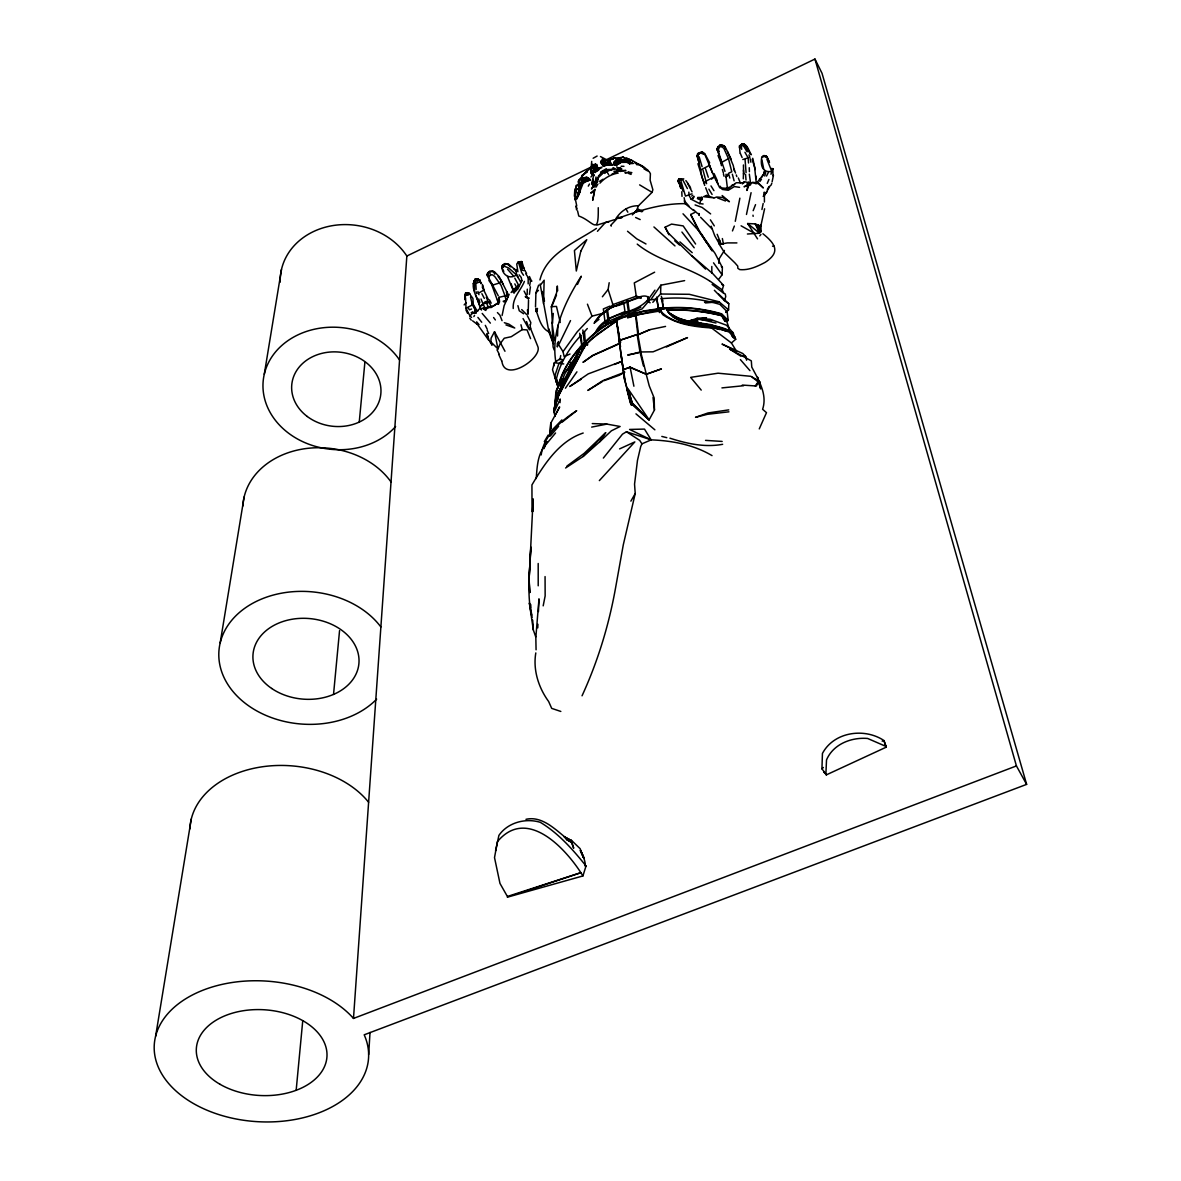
<?xml version="1.0" encoding="UTF-8"?>
<svg xmlns="http://www.w3.org/2000/svg" width="1181" height="1181" viewBox="0 0 1181 1181"><rect width="100%" height="100%" fill="white"/><g stroke="black" fill="none" stroke-linecap="round" stroke-linejoin="round"><path stroke-width="1.5" d="M528.173 283.883L528.187 277.505L525.796 273.785M745.551 174.389L746.008 179.999M602.221 164.543L601.011 162.86C602.207 159.538 606.34 165.591 608.407 164.395L602.295 160.232L600.804 161.546L602.251 159.834M724.972 171.407L718.063 150.888L719.923 145.263L722.447 145.514M533.044 511.373L533.133 498.884L529.265 575.885L530.845 546.98C529.974 570.187 526.431 594.53 532.04 617.294M507.313 292.681L499.238 276.708L494.44 271.763L489.214 271.541L487.591 273.18L489.067 278.48L498.249 295.781M545.061 576.579L545.15 595.918L543.186 605.853M466.613 292.726C469.935 295.353 466.953 291.648 465.314 293.301L464.901 299.694L465.89 293.257L468.724 292.77L472.917 298.439L473.315 304.358L477.154 311.061M489.303 271.468L487.236 275.07L487.723 273.136C489.096 270.449 494.736 269.962 494.809 273.815L493.85 271.512M582.779 184.103L576.904 198.954M700.643 169.916L701.883 177.076L704.526 183.439L706.164 181.018L714.239 176.87L704.777 154.268L702.031 152.556L699.683 152.821L698.178 154.239L697.676 157.058L700.643 169.916L709.678 165.31M543.481 303.65L544.161 280.207L540.337 285.241L548.958 332.127L553.077 343.14M595.401 172.485L593.305 171.924L593.94 164.882L595.431 163.997L598.088 169.533L596.42 171.038M557.225 346.756L557.329 343.169M557.55 335.995L557.875 325.218M652.813 302.336L660.578 294.01L660.858 285.182L684.626 280.62M764.417 202.04L764.387 194.968M821.946 768.846L822.434 753.448C833.889 731.836 864.344 727.466 883.964 740.531L886.252 747.16L826.508 774.795L821.946 768.846L823.364 767.473M538.61 285.152L535.894 292.903L535.51 306.986M577.553 210.838L578.764 216.02C593.334 220.995 598.737 237.086 598.25 207.708M537.754 627.879L537.916 624.262M538.447 611.551L538.994 598.856L535.894 636.81M550.346 432.969L550.759 423.226L559.646 406.928L554.76 416.17M515.019 269.548L508.908 264.514L504.715 263.703L503.283 264.647L503.032 266.744L503.121 264.854L502.309 265.445L501.881 267.703L503.8 271.364M575.073 199.914L576.446 185.063L575.044 197.035M825.859 774.677L826.523 759.914C833.225 744.119 851.339 737.092 867.636 738.465L886.09 746.466M495.562 850.881L498.913 835.38C507.889 822.434 525.56 817.828 540.278 822.316C558.51 833.255 572.888 849.582 586.027 865.983L582.927 875.933L507.358 897.191L580.86 872.685L507.623 896.409M528.527 300.254L528.247 310.662M601.454 167.23L598.634 168.174L595.091 172.367L598.605 168.248L601.867 167.717M560.03 402.662L560.207 399.001L554.258 412.007M618.431 168.071L616.585 166.846M761.066 231.727L760.963 224.7M594.397 175.216L592.094 172.706L592.212 170.566L591.268 173.046L592.212 174.64M591.711 161.398L590.943 170.271L591.268 173.046L592.094 172.706M368.664 1054.515L370.022 1032.445M702.06 199.751L701.883 197.02L699.698 203.604L691.151 199.235L689.025 195.396L688.833 192.134M751.396 154.711C748.71 151.079 747.617 143.403 741.786 144.097L739.468 145.957L740.029 153.117M492.61 344.542L491.754 345.221L490.853 341.855L491.104 338.12L494.514 331.713L504.981 351.259M605.912 159.937L814.949 59.05L822.035 73.311L1026.629 784.376L364.191 1034.807A107.338 70.432 3.5 0 1 245.338 1120.503A107.338 70.432 3.5 0 1 172.426 1008.914A107.338 70.432 3.5 0 1 353.488 1018.435L406.84 256.026L592.641 166.344M574.365 196.179L574.867 188.96M554.79 406.323L555.941 391.029L562.304 378.968L565.315 378.348M772.108 181.8L773.452 175.246M575.191 198.378L576.741 205.863M553.284 313.437L552.428 323.491L551.379 306.647L556.62 292.755L557.329 285.979L557.653 290.806M513.233 308.507C512.421 297.686 520.718 290.585 524.423 281.388M549.578 436.025L550.759 423.226L551.099 428.437M578.66 187.011L578.38 181.83L580.742 179.246L583.473 177.726L587.208 177.49L589.688 178.951M296.165 1090.314L302.749 1020.679M333.529 694.443L339.552 630.624M359.245 422.075L364.87 362.434M699.226 215.488L698.812 213.421L699.359 215.429M474.393 286.082L473.448 283.647L474.924 279.351L477.345 279.056L479.929 280.428L477.345 279.056M522.209 264.618L521.53 261.562L518.311 261.857L516.732 264.057L517.898 271.748M536.233 478.541C537.089 467.145 537.473 454.508 545.282 445.355L544.042 448.603M579.635 190.466L577.878 195.175M705.559 269.106L691.623 255.583L712.778 273.652L723.554 285.374L722.241 289.921L723.805 293.36L725.282 293.951L725.739 296.623L724.455 300.653L728.795 303.753L728.574 309.894L725.961 312.463M529.413 294.29L530.417 286.865M522.017 264.692L521.736 261.857L520.6 262.95L522.401 267.496L524.039 268.131M557.89 399.488C559.794 384.179 571.235 372.163 577.406 358.345M570.024 354.02L564.164 356.603L563.027 351.658L577.214 331.817L592.021 316.139L601.956 313.6L607.137 310.736L612.895 304.624L608.112 289.493L609.189 282.717M527.302 289.153L527.169 294.615M593.452 172.16L593.807 169.075M612.481 169.326L603.092 172.766L598.354 177.106L597.556 181.534L595.283 183.188L594.397 182.346L594.914 184.472L591.474 189.019L595.888 181.047L594.397 182.346L594.825 187.056L593.069 186.244M608.407 164.395L602.945 165.015L603.27 162.284L606.207 164.794M521.781 264.441L521.53 261.562L520.142 262.891L522.415 270.405M592.773 164.159L592.537 168.189M541.178 454.965C543.747 435.376 561.005 420.879 576.697 410.678L562.215 422.075M583.635 857.007C574.807 840.09 587.695 862.1 584.698 865.732L586.027 865.983M553.933 365.889L554.376 362.729L560.015 358.773L563.071 359.91L558.834 363.733L554.686 376.414L558.111 387.294L552.516 369.742L554.376 362.729L563.736 363.925M579.531 188.916L580.845 183.911L579.531 188.916L577.789 184.782M503.032 266.744L503.283 264.647M598.737 170.064L597.704 169.296L597.63 171.009M530.49 324.598L530.8 322.546L527.39 315.755M761.701 157.531L764.033 155.582L766.528 156.822L764.033 155.582L761.701 157.531C760.254 165.768 762.66 173.031 771.798 171.452L770.972 174.271M718.742 263.289L719.288 258.595L724.425 250.431M518.134 262.935L518.311 261.857L521.53 272.265L523.567 275.262M529.693 285.699L530.52 280.399L528.187 277.505M537.532 308.625L536.395 311.725L535.894 308.964L536.395 311.725L536.956 308.256M759.265 428.895L766.484 412.671L762.616 409.276C767.635 394.174 758.482 379.839 751.766 367.084L751.323 360.855L729.548 349.015L740.93 356.234M481.494 283.012L479.899 281.772L475.781 283.499L476.15 289.493M155.612 1036.283L191.248 819.127M220.183 642.877L244.127 496.994M264.278 374.229L281.477 269.489M554.922 403.046L555.734 398.159M556.281 394.897L557.343 388.387L562.304 378.968L560.739 383.987M516.245 290.172L516.717 287.47L514.488 288.622L512.82 291.618M557.476 346.668L558.377 341.516M595.106 182.907L594.264 185.712L591.74 184.266L593.615 175.497M577.45 192.783L579.118 191.337L580.299 185.299M528.409 298.97L525.235 296.682L529.25 298.173M557.491 399.355L558.465 394.011L554.229 409.763L557.86 393.45L572.785 365.15M502.766 266.758L503.121 264.854M559.897 359.895L560.724 355.555M632.322 162.461L630.418 162.993L629.119 160.882L624.867 158.83M712.025 455.615C693.69 444.661 672.033 440.69 651.159 439.863L641.933 443.835L640.692 446.625L637.474 460.383L634.551 484.136L635.216 493.569L623.273 544.913L615.655 587.385C608.997 624.808 597.911 661.257 582.041 695.801M579.458 189.403L579.118 191.337L579.34 186.347M593.674 168.853L594.235 172.293L597.497 168.603M698.916 159.287L697.336 156.335L697.617 153.53L701.986 151.758L704.717 153.53L709.678 162.816M635.983 211.768L638.493 205.745L652.074 192.355L652.872 189.742L650.126 180.191L650.406 173.725L649.21 171.629L646.022 170.094M535.805 652.931C532.867 670.04 538.654 687.873 548.648 701.514L551.704 708.379L560.827 711.449M735.276 221.305L739.882 198.157M763.708 194.85L764.269 192.134L765.037 194.156L763.177 196.386M761.937 209.524L763.177 203.472M487.591 273.18L487.133 275.453L489.244 279.144M594.944 189.447L593.644 192.016L590.662 193.034L594.944 189.447L592.7 200.312L594.102 192.695M595.431 163.997L593.541 171.762M504.833 263.54L508.716 264.293L510.65 266.773L506.811 263.688L504.287 264.382L502.309 265.445L502.25 269.401C503.711 276.118 510.96 279.233 516.422 274.833L520.673 281.89M591.401 169.784L592.242 166.063M751.086 192.68L746.466 214.47M582.528 182.405L585.865 180.885L582.691 182.553L580.978 184.959L576.446 198.748L579.502 193.418L576.786 197.64M718.904 279.056L722.093 274.774L722.373 267.526L714.992 253.295L698.443 230.413L683.017 213.805M764.594 208.771L760.889 225.704M763.059 175.57L764.875 170.522M743.484 173.371L743.292 178.833M596.39 181.121L597.099 178.301M571.338 840.518L564.06 836.62L571.338 840.518L573.686 848.224L571.22 841.743L565.315 838.54M580.27 192.09L579.399 187.779L581.982 181.771L585.171 179.925L589.23 179.66M486.926 307.99L485.258 307.901L491.06 307.429L491.281 306.602M596.006 176.988L594.914 184.472L592.345 181.771L592.965 184.162L591.711 182.745M595.091 171.909L594.235 172.293M553.83 409.364L558.495 392.166L580.137 347.362L584.418 343.243L585.761 344.749L558.008 396.698M720.277 144.983L717.738 146.872L717.074 149.278L718.949 154.977M502.102 315.504L504.125 305.717L509.159 294.32M554.229 409.763L558.967 392.712L554.229 409.645M595.785 184.827L596.184 183.439M764.727 175.999L765.687 172.574L763.886 172.146M697.794 153.988L697.115 156.364L699.255 163.45M595.829 169.592L594.855 166.979L597.453 168.086L595.829 169.592C594.22 175.142 593.571 163.465 596.685 165.266M755.235 385.936L756.475 385.98L758.32 381.699L760.298 383.235L759.811 381.935L757.169 380.902L757.685 377.27L760.712 388.948L758.32 381.699L755.235 385.936L742.288 385.065M536.395 311.725L537.325 308.684M697.336 156.335L699.536 152.954L703.64 153.84L701.647 152.689L697.941 154.135L697.277 156.217L698.901 159.243M739.631 148.334L740.517 145.499L742.982 144.185L744.901 144.51M557.521 388.121C564.267 360.205 585.289 338.873 608.259 322.915M557.86 388.224C565.109 359.659 586.677 336.925 611.463 321.941M555.144 416.406L553.771 411.608C557.831 386.423 576.845 367.173 584.418 343.243M581.495 348.971L580.565 347.701L573.567 365.372L558.48 394.085M579.133 190.362L578.173 189.344L580.181 183.513L582.794 181.077L587.031 179.63L590.559 179.955M578.985 193.02C580.063 188.827 580.137 183.35 585.377 181.18L588.669 180.826M741.107 145.765L741.786 144.097L743.203 144.525M569.862 365.844L571.028 362.493M569.832 365.8L571.014 362.449M580.565 347.701L567.603 376.016M539.938 279.941C546.582 253.059 575.693 242.282 596.405 228.42M579.384 189.934L581.436 184.236L587.813 180.634M752.696 182.45L755.796 183.705L758.305 183.35L763.354 187.927L757.951 182.671L752.696 182.45L748.946 185.033L746.923 190.466L748.06 184.605L750.983 183.572L745.373 181.844L743.823 182.789L736.28 182.745L728.397 188.473M489.096 276.59L490.514 274.952L492.536 274.833L494.691 276.443L501.098 285.344L504.833 295.398L508.214 297.213L507.254 295.339L499.135 297.332L497.688 301.185L491.606 284.414L488.86 280.428M597.453 231.299L605.381 222.515L608.835 221.998M628.454 390.483L632.558 404.109L631.289 404.935L624.306 378.835L616.29 319.254L623.42 317.069L660.356 310.928C678.13 329.602 707.168 323.122 729.268 332.156L735.704 339.272L731.423 342.962L736.634 351.48M732.456 230.93L734.346 226.058M578.616 190.333L580.343 184.074L587.031 179.63M753.168 210.676L755.545 204.638M560.03 385.641L561.344 382.349M563.307 377.418L565.3 372.65L573.065 361.312M556.207 382.142L557.004 380.326M551.453 307.252L556.502 295.014M770.972 185.299L771.813 183.306M732.811 337.353L733.859 334.843L733.298 333.175L726.566 325.247L710.165 319.21L696.849 318.457L690.339 320.582L706.518 317.719L696.849 318.457L698.37 323.461M490.853 341.855L497.969 348.956L500.227 343.627L504.257 338.224L511.255 336.703L522.238 329.632L527.051 329.898L530.564 338.622M767.237 183.395L768.949 179.468M693.085 198.511L694.118 196.371M585.289 180.191L582.336 182.553M577.494 284.414L581.288 276.192C565.212 301.185 550.641 332.038 555.882 362.198M559.263 394.262L569.862 372.975M474.91 313.423L479.294 308.964L492.433 306.292M519.109 274.863L521.19 277.402L521.928 280.606L518.031 288.474L515.152 291.781M569.109 370.804L572.165 364.501M570.526 320.582L558.716 344.808L563.027 351.658M719.908 240.968L718.727 243.375L724.75 253.029L734.862 262.817L737.756 266.109L737.83 268.294L739.764 269.608C748.754 270.464 757.375 266.478 765.14 262.359C780.789 252.203 775.489 243.862 762.911 233.735M746.835 146.724L748.134 150.415L746.835 146.724L743.41 144.407M761.907 177.106L763.192 174.567M531.583 281.285L529.457 276.502M623.347 157.073L619.523 157.855L614.002 162.579L616.438 159.538L623.347 157.073C633.134 163.849 626.21 161.339 620.04 160.365L615.36 164.72M766.513 176.058L768.211 172.751M595.254 182.14L597.173 178.611M574.763 363.615L569.877 373.034M572.298 366.73L563.307 383.766L561.58 380.223L566.319 378.422M764.225 195.78L770.219 185.683M614.843 165.222L619.907 160.262L623.479 160.144L628.277 162.004M631.673 401.51L632.765 405.009L649.048 419.993L654.451 410.014L654.185 398.041L649.225 385.818L646.184 374.2L629.872 367.35L624.173 369.328L630.078 367.084L645.446 373.875M473.861 316.582L474.541 315.357M498.205 304.299L499.548 301.878L499.135 297.332M512.687 291.781L514.237 289.522L513.145 289.921L514.045 293.213L514.665 289.655L518.252 285.182M596.449 181.313L597.881 178.759M756.814 182.775L762.468 175.733M630.89 501.128L635.216 493.569M613.869 305.761C620.852 308.167 648.192 287.131 649.284 300.505L642.11 308.891L629.193 313.688M588.286 186.126L589.496 184.015M680.669 188.237L679.282 181.859L677.761 181.092L679.282 178.7L677.761 181.092L681.422 187.735M481.449 310.027L480.077 307.355L481.184 305.451L485.435 301.716L487.915 300.993L486.262 297.169M739.306 147.197L741.284 145.543L743.366 145.662L744.222 144.185L750.703 154.534M596.095 187.07L597.926 183.956M544.308 441.635L548.176 435.08M544.574 445.798L547.069 441.576M767.31 189.403L768.993 186.583M470.112 293.98L465.89 293.257L465.196 295.132L468.724 292.77M703.64 154.061L701.986 151.758L702.031 152.556M504.715 263.703L504.405 266.256L502.722 267.172M680.743 187.838L679.164 181.874L677.761 181.092M582.115 350.417L585.761 344.749M464.148 304.89L466.2 302.646M660.858 285.182L650.938 299.457M565.596 468.001L583.089 456.501L599.933 441.635L605.661 432.763L584.211 453.312L566.88 466.126M632.366 214.853L637.902 209.199L642.818 211.045M468.887 293.862L467.971 295.265L466.067 294.881M623.14 161.251L616.792 164.823L623.14 161.251L629.65 161.767L623.317 159.612L616.452 163.539M616.512 164.395L617.648 162.668L615.921 163.199M588.669 179.601L582.543 181.077L580.639 183.941L582.602 181.254L588.492 179.896M742.391 183.941L743.927 181.623M580.063 183.542L582.026 180.604L588.153 178.995M578.601 180.457L586.662 170.994M691.682 196.076L692.848 195.278M565.286 372.473L579.487 351.421M759.841 181.549L761.45 179.246L759.516 178.774M565.404 388.224L576.933 371.838M480.829 283.661L480.15 280.369L477.892 278.878C467.676 281.964 477.094 297.686 479.235 304.299M615.729 218.898C620.822 210.868 628.779 205.597 638.493 205.745M647.985 299.753L654.968 290.142M471.588 317.423L470.068 316.124L471.765 313.88L477.921 310.854L474.673 312.153L476.12 313.216L476.046 311.843M511.122 292.563L513.145 289.921M563.307 383.766L566.068 380.193M602.384 296.771L608.112 289.493M594.028 323.328C603.417 306.307 623.184 303.871 639.379 297.538M595.224 332.732C605.883 310.677 634.389 316.228 648.339 299.177L647.911 296.52M498.072 276.531L501.349 280.724L499.607 282.923L493.156 284.946M630.078 367.084L633.902 386.217M603.358 458.066L622.476 434.165L626.447 431.759L651.159 439.863L644.486 429.087L629.576 429.441L651.159 439.863M615.271 164.041L620.025 159.686M595.874 332.525L601.572 325.543L609.307 319.461M590.899 177.017L592.419 175.157L593.6 175.364M614.947 164.72L617.323 161.827L620.852 160.085C625.029 158.092 627.908 163.834 631.2 162.83L632.913 163.229M543.053 448.057L555.557 432.984M582.454 175.836L590.5 167.909M595.15 172.382L597.704 169.296M614.873 164.041L619.907 159.597M599.963 183.144C604.524 177.947 611.404 174.138 618.239 173.046M596.848 179.01L603.092 172.766M759.752 235.89L760.948 234.473M550.405 435.937L558.672 426.238M598.309 176.294L600.996 173.164L607.551 169.518L614.489 169.37M473.315 304.358L466.023 308.33L470.068 316.124M579.93 190.289L579.251 191.071L580.019 190.495M765.037 194.156L767.192 191.691M577.037 354.005L579.458 351.244M582.809 333.47L587.311 328.51M614.194 165.015L614.179 162.24L616.585 159.597M604.761 173.43L605.543 172.603M583.089 456.501L605.661 432.763M606.857 164.203L608.245 163.569M580.698 335.684C569.493 347.775 560.385 362.346 556.487 378.51L558.2 384.755M599.343 480.608L634.832 441.915L619.582 448.898M584.536 347.937L582.13 345.236L585.274 341.988L584.506 331.817M582.602 345.959L585.761 342.711L585.274 341.988M550.228 431.98L561.92 419.905M535.894 292.903L538.477 290.305M520.6 262.95L521.736 261.857M584.019 346.402L597.04 334.4L616.718 320.907M583.635 346.86L590.515 339.774L612.644 323.638M634.241 212.757L637.902 209.199M516.894 287.662L513.218 290.57L507.49 276.502M486.277 309.23L488.417 307.163L486.528 303.237L488.964 302.203L491.576 307.429M507.151 299.221L503.977 302.056M604.288 172.027L602.59 171.009L605.159 171.525M599.933 441.635L611.389 430.814L620.114 426.489L606.901 424.097L592.286 423.58M767.074 156.778L769.451 162.447L766.307 155.818L762.956 156.423M742.805 159.509L749.905 157.294L748.946 154.903M614.179 162.24L619.582 158.387M581.332 184.31L583.724 182.258M491.06 307.429L497.969 302.971L493.555 305.997M691.151 199.235L693.631 197.109M619.375 170.33L616.733 170.891L621.486 170.522M711.553 179.113L714.239 176.87L719.76 187.823L728.16 188.473M600.538 172.116L606.355 168.721M630.418 162.993L628.587 162.269L630.418 162.993L629.074 160.896L623.686 160.026L620.217 161.147M520.422 281.846L521.928 280.606M607.949 309.658L600.273 315.74L594.678 322.723L598.959 319.387M477.39 282.082L476.15 280.192L474.231 281.698L474.57 291.471M721.458 165.665L720.912 162.786L728.47 158.653L723.968 148.585L722.255 146.975L719.923 146.71M745.137 144.702L746.687 147.035M723.333 318.973L725.341 321.439L726.33 320.686L723.274 316.567M600.465 156.542L608.274 160.631L610.415 162.373L607.905 161.827L610.415 162.373L611.241 164.041L609.942 162.063M616.467 163.687L620.055 161.059M595.283 183.188L597.556 181.534M503.313 264.884L506.811 263.688M483.62 290.246L478.394 293.242L478.984 294.689M735.704 339.272L734.981 337.412L733.918 338.165L731.556 335.67M488.417 307.163L485.465 309.156L483.679 305.229L481.184 305.451M603.107 326.96L611.3 321.616M616.748 164.823L620.453 162.432M581.834 181.682L585.082 179.615L585.702 180.796L587.695 180.752L585.171 179.925M581.259 379.175L569.759 386.482L588.271 373.86L621.486 361.489M602.458 166.063L609.175 164.41L612.732 164.779M613.028 167.628L620.424 171.393L625.9 170.492L622.874 170.507M612.88 321.084L617.102 318.471M612.437 323.771L616.748 321.099M599.638 181.298L603.033 179.232M602.295 381.64L587.843 390.424L602.664 380.74L624.823 372.133L619.346 375.248L603.727 380.769M593.142 158.254L597.128 156.04M605.248 171.215L603.417 172.219M660.77 298.749C680.551 296.844 700.82 298.675 719.864 304.388L727.112 311.651L728.234 320.45L726.581 321.409L721.133 315.416C703.389 311.031 684.965 309.201 666.748 309.909M578.38 181.83C577.568 178.021 593.113 176.589 583.503 177.873M619.449 343.346L592.537 355.481L582.971 362.346L593.01 355.496L618.785 344.011M692.967 321.704L697.499 319.283L711.892 320.523M581.185 179.601L583.694 178.272M654.643 272.191L634.286 282.894L636.234 296.151L640.87 298.365M692.036 193.832L685.467 196.09L680.3 178.877L683.799 178.892M482.985 304.063L488.964 302.203M666.394 346.978L687.504 337.604L653.078 351.82L639.984 351.982L627.997 355.23M614.474 364.471L621.723 361.445M472.858 311.873L471.175 312.729L473.492 312.552M611.979 174.124L615.596 172.323L614.061 171.289M712.04 250.697L698.443 230.413L690.678 214.499L694.694 212.506M691.594 255.746L668.343 233.07L665.095 227.224L671.561 224.095L683.179 225.911L695.594 244.024M640.87 307.222L634.655 310.16L621.737 313.688M618.401 217.23L610.666 225.394L611.3 226.102M618.564 163.17L622.225 161.517L626.712 161.487L631.687 163.554L624.04 160.941M631.289 404.935L624.454 378.378L619.124 340.541L637.799 334.312L635.526 315.371L627.569 317.94M620.807 342.077L619.759 342.549L620.542 346.697M764.963 156.527L766.749 157.073M619.124 340.541L637.799 334.312M523.508 270.582L524.526 270.124M643.424 365.903L639.984 351.982L641.224 353.104L637.873 334.784L649.919 329.691M739.468 145.957L740.517 145.499M465.757 293.523L467.277 292.667L468.946 293.774M637.873 334.784L649.447 329.75L665.553 326.414M725.71 312.094L727.112 311.651M582.085 180.767L587.99 179.305L590.515 180.162M627.775 300.978L629.783 314.663L606.429 324.686L605.159 322.723L628.528 312.685L626.801 300.727M609.972 306.1L603.343 308.935L605.159 322.723M606.547 309.614L623.657 302.321L624.985 311.563L607.802 318.914L606.547 309.614L607.802 311.577L608.85 319.328M583.193 433.028C559.307 440.897 544.205 464.192 531.937 484.933L532.026 511.639M764.535 156.217L765.613 155.774M618.298 171.245L616.541 171.024L618.224 170.433L616.571 170.123M599.727 168.883L598.088 169.533L596.833 164.425M471.514 309.023L469.418 309.85L468.03 307.488M725.961 188.576L729.341 187.233M719.952 244.275L727.378 242.902L736.914 242.917M749.876 184.502L744.045 186.746L748.946 185.033M353.488 1018.435L1016.428 765.923L1026.629 784.376M678.854 179.423L680.3 178.877L682.943 180.176L687.416 188.576M612.895 304.624L636.234 296.151L641.268 297.701M765.303 156.453L762.439 156.542M714.047 197.95L716.616 197.035L722.654 197.448L729.386 201.73L722.152 195.515M646.184 374.2L661.404 368.9L646.347 374.318L640.766 352.159M616.541 171.024L618.224 170.433M614.4 158.121L607.27 160.498L614.666 158.003L621.088 157.649M666.261 308.256L668.933 312.522C686.382 325.661 709.323 321.601 728.544 330.178L734.981 337.412L728.603 330.621L696.096 322.206L688.612 322.236L677.85 318.117L669.273 313.201L666.261 308.256L659.943 309.201L662.585 314.545C676.698 324.421 694.679 326.871 711.508 327.934L731.423 342.962M731.379 185.52L734.656 184.516M618.741 317.969L622.018 316.966M614.519 219.696L596.877 225.113M503.165 301.258L506.501 300.314M626.934 315.165L643.999 310.928L659.101 308.64M623.657 316.464L644.058 311.312L660.578 308.905M627.761 317.202L653.137 311.297L660.327 310.751M629.443 316.936L636.028 315.106L638.611 334.725M602.945 165.015L605.026 164.454M474.6 310.736L476.445 311.046M608.392 170.389L606.178 170.743L612.349 169.488M627.391 161.812L625.369 160.498M648.561 300.033L657.581 299.029M591.666 427.094L606.901 424.097M609.145 164.366L605.085 165.119L612.777 164.897M627.879 354.802L638.567 352.853M647.66 297.937L648.841 297.73M731.098 332.481L732.722 332.215M728.766 409.881L707.995 412.966L695.52 417.336L707.493 414.295L728.928 411.815M611.123 164.72L613.618 164.366M746.702 184.133L750.983 183.572M747.411 234.015L759.575 233.218L755.279 223.888L747.632 223.534L757.538 238.887M662.246 308.315C682.116 306.086 702.533 308.33 721.724 313.851L728.234 320.45M662.231 308.684C682.042 306.455 702.385 308.699 721.517 314.205M760.771 226.221L755.279 223.888L760.726 232.096L758.556 225.172L760.623 230.915M475.175 279.469L479.899 280.296M882.148 741.122L884.008 740.915L886.252 747.16M656.562 297.14L658.245 308.374L663.102 307.842L663.397 308.861M656.887 298.823L658.526 308.905L663.471 308.418L663.707 309.26M721.931 387.899L743.661 385.715M621.147 218.042L618.032 218.352C639.467 210.307 662.069 203.383 685.246 203.649M658.097 307.783L663.102 307.842M512.864 289.02L515.049 288.814M697.395 198.378L701.514 197.995L701.839 199.353L701.16 200.298L697.691 198.688M717.177 234.281L721.207 244.187L723.392 243.98L722.359 238.547M705.352 302.956L719.022 301.76L728.574 309.894M722.639 444.307C704.747 447.643 686.855 443.643 669.922 438.181M525.958 819.304C541.548 815.805 554.406 828.516 565.433 837.506M666.778 310.101C684.995 309.407 703.433 311.208 721.178 315.593M551.379 306.647L556.472 306.425L560.252 322.487M621.782 170.536L621.575 168.573L618.445 167.672M704.555 302.203L719.022 301.76L689.291 294.305L660.578 294.01M622.328 162.388L626.683 162.299L629.886 163.908L628.912 163.096M619.065 217.466L622.387 217.452M688.597 321.601L695.934 321.601M631.2 162.83L629.06 162.904L627.377 161.192M621.132 166.27L623.937 166.314M772.536 246.179L774.19 246.239M606.739 164.838L607.669 164.882M705.544 440.38L722.152 441.428M504.405 266.256L508.745 268.028L516.422 274.833M592.641 181.047L593.881 181.343M668.8 313.009L666.527 308.758M699.698 203.604L703.108 204.003M520.467 261.902L522.061 262.079M636.441 164.587L637.917 164.75M680.699 180.162L677.82 180.575L679.267 181.785L683.017 190.938M672.52 316.449C689.054 327.122 710.814 322.753 728.647 330.724L734.981 337.412M690.014 323.727L709.914 326.679L719.79 329.543M601.852 161.221L608.008 163.805M617.486 168.012L619.228 168.248M697.661 197.463L701.337 197.478M747.676 182.671L750.599 183.114L749.315 174.153M722.329 189.447L728.308 190.259L734.331 186.568L739.557 187.351M696.332 323.668L710.224 325.853M696.642 324.524L709.914 326.679M603.653 165.31L605.735 165.665M696.849 318.457L715.966 323.018M530.431 280.753L531.745 280.975M614.46 171.466L617.102 171.968M689.586 322.871C680.345 321.557 670.454 317.792 666.35 308.743M771.518 168.44L773.348 168.839M488.107 302.026L489.761 302.41M615.449 171.393L616.866 171.732M492.211 271.231L493.998 271.674L494.765 273.874M661.818 436.424L666.793 437.679M690.132 321.763L677.746 318.294L669.081 313.334M633.046 163.628L627.524 162.033M685.807 321.025L691.859 322.723M690.073 323.742L678.425 319.933M742.864 355.584L745.713 356.455L746.599 360.235M504.331 322.708L508.775 324.096L514.754 328.023L505.94 324.923M637.209 210.248L641.962 211.798M603.535 159.775L607.123 161.015M524.394 268.914L522.401 267.452L520.718 262.891M628.602 173.474L631.112 174.434M634.92 163.037L642.11 165.768L648.148 170.374M726.33 331.271L710.962 325.425L718.639 328.658M717.517 197.891L725.488 200.977M625.974 160.675L628.883 161.827M624.336 159.937L627.746 161.28M601.926 160.97L607.433 164.425M638.198 164.159L644.59 167.982L638.271 163.923M616.452 170.404L618.519 171.289M635.614 217.481L640.176 219.577M550.021 332.378C541.518 329.1 539.259 319.357 536.558 311.651M750.599 183.114L748.4 182.081L750.466 185.048M647.07 301.317L650.155 302.794M721.857 284.547L723.554 285.374M734.833 350.329L722.019 344.084L742.76 353.503L745.713 356.455M623.155 157.176L627.214 160.144M566.703 839.529L571.22 841.743M602.31 158.859L605.72 160.852M644.073 168.927L645.328 169.547M709.161 280.665C686.264 266.05 658.57 261.355 637.223 244.113M695.092 204.933L702.09 207.413L710.637 213.909M632.647 160.867L636.987 163.17M578.749 189.314L577.834 188.827L579.118 191.337M645.992 243.98L636.766 238.857L627.524 231.255M566.777 839.765L571.397 842.348M741.092 225.807L754.083 233.159M489.303 271.586L490.514 274.952M586.883 177.342L589.526 178.892M602.59 164.484L604.318 166.137L600.583 162.299M724.662 146.37L720.41 145.219L717.339 148.909L720.41 145.219L722.669 145.13L724.78 146.533L725.134 149.146M639.63 184.886L652.074 192.355M752.386 377.152L759.811 381.935M701.573 152.408L703.817 153.855M626.447 431.759L639.674 440.351L641.933 443.835M523.596 313.762L519.256 310.765L517.898 305.658M483.191 308.595L485.878 310.47L483.546 307.828L483.634 309.378M709.338 280.665L722.241 289.921M757.169 380.902L750.88 376.311L718.078 373.196L690.634 377.374L701.219 390.099M719.332 243.817L718.476 239.876L719.332 243.817L714.771 235.772L711.198 226.206M472.592 320.833L477.139 324.214M693.601 210.543L685.039 203.575L684.33 200.77L688.966 206.07M712.128 284.429L723.805 293.36M747.632 223.534L759.575 233.218M693.409 209.613L697.676 213.599M635.954 413.852L654.879 429.825M607.447 162.491L608.805 164.454M674.75 240.865L679.562 245.013M679.916 241.898L692.199 252.675M674.986 245.928L653.934 226.959M476.15 280.192L475.161 279.292L473.448 283.647M626.801 389.11L630.374 403.149L631.687 402.426L648.502 418.886L627.849 388.519L632.558 404.109L649.048 419.993M700.613 217.289L711.863 228.774M513.824 268.855L516.466 271.32M740.398 359.615L749.95 370.642M512.982 275.409L507.55 269.238M477.892 278.878L479.899 281.772M718.653 294.084L728.795 303.753M721.34 266.522L722.373 267.526M571.397 840.267L580.122 848.667L583.547 857.524L580.402 850.586M717.015 149.839L718.063 150.888M823.644 771.961L826.508 774.795M585.761 342.711L587.695 344.616M587.503 345.103L584.108 341.191L582.838 329.971M521.692 309.584L526.593 314.53M714.372 290.29L724.455 300.653M497.422 312.581L499.903 315.15L502.043 320.671M743.366 145.662L747.086 151.862M481.73 322.236L477.877 317.394M721.133 315.416L726.891 321.808L729.238 328.79M516.555 288.194L517.618 289.375M490.381 323.122L482.188 313.437M476.652 321.852L479.058 324.672M475.781 283.499L473.714 281.019L473.788 282.052M629.886 163.908L628.912 162.565M649.284 300.505L648.339 299.177M681.924 232.052L694.207 247.789M469.728 318.147L471.249 320.14M526.977 296.711L524.084 291.087M488.58 340.054L477.021 323.756M687.622 183.454L692.051 191.809M493.599 317.527L495.37 319.948M654.451 410.014L653.034 397.406M744.931 152.29L748.031 157.634M685.866 180.604L688.361 184.059M713.516 262.832L722.093 274.774M629.104 160.985L629.65 161.767M581.805 345.826L579.679 333.308M475.072 309.348L471.795 302.941M712.099 194.452L708.866 189.167M720.144 186.229L721.916 188.842M472.71 304.86L475.603 310.485M639.984 351.982L637.15 334.577M710.386 219.858L714.313 225.881M712.099 250.667L700.835 233.174L706.327 242.267M606.34 170.95L608.673 174.626M628.528 312.685L629.783 314.663M710.992 185.919L713.944 190.643M722.624 317.069L725.341 321.439M578.129 184.649L579.65 187.159L579.487 182.568L579.901 185.594M665.095 227.224L668.963 234.724M659.943 309.201L662.777 313.969M717.738 146.872L718.417 148.127M609.78 162.845L610.68 164.366M489.702 341.279L490.883 343.331M524.822 270.39L526.578 273.416M580.462 850.763L584.034 858.439M523.05 318.575L529.457 329.868L526.549 321.586M507.609 896.866L499.976 883.432L494.514 857.598L497.422 841.669C527.139 805.959 566.747 849.405 582.927 875.933M514.783 278.14L518.902 285.713M625.989 208.86L627.82 212.167M504.833 295.398L506.147 300.299M699.993 232.111L690.678 214.499M620.01 167.717L620.955 169.474L619.051 167.746L620.424 171.393M716.483 180.486L718.151 183.646M489.451 299.841L491.193 303.148M481.892 293.7L484.313 298.38M496.98 349.783L499.209 354.123M501.349 280.724L502.944 283.868M616.128 319.682L618.268 329.868M731.26 159.405L725.09 146.695L725.267 149.249M514.813 283.883L516.215 286.658M553.49 341.309L551.025 336.378L553.343 342.83M485.302 325.351L487.148 329.071M518.238 277.609L516.377 273.889L516.097 269.504M592.98 173.887L593.703 175.762M520.142 262.891L522.401 267.496L520.467 262.832M689.187 185.196L690.693 188.325M465.919 309.909L467.587 313.364M708.275 177.239L705.515 168.809M482.232 287.042L488.344 299.472M530.225 327.683L537.798 346.476C542.758 357.902 504.508 383.53 501.866 361.046M714.077 173.607L717.369 180.811M709.131 164.454L712.423 172.913M498.648 354.285L501.674 360.884M596.036 164.513L596.759 166.093M558.214 384.283L554.686 376.414L558.067 384.445M485.435 301.716L485.834 302.602M487.207 330.222L488.668 333.559M740.369 153.486L742.096 157.486M738.332 177.977L740.472 183.321M470.54 297.066L472.252 304.152M746.067 146.267L748.045 150.917M484.121 290.098L482.365 284.473M721.517 162.506L719.303 156.291M591.548 173.991L590.544 169.857M625.605 158.372L626.712 161.118M480.077 307.355L475.973 295.324M718.033 155.493L720.912 162.786M481.051 299L482.645 302.941M727.496 151.567L733.253 165.458L734.39 170.92M507.077 291.899L508.332 295.117M705.707 187.749L709.043 196.504M492.093 283.765L493.171 286.54M587.444 304.181L592.021 316.139M531.878 615.109L529.354 603.019L533.325 629.931L535.82 637.12L536.071 649.801M734.154 169.252L735.542 173.017M554.229 350.093L553.107 347.022L551.97 322.443L554.494 339.936M511.033 283.617L513.026 289.183M763.664 168.691L761.907 159.966M766.912 159.199L771.798 171.452M582.13 345.236L580.875 335.124M487.148 334.415L489.023 340.512M736.265 174.936L736.811 176.574M662.895 301.052L661.951 298.276L663.471 308.418M659.544 312.581L658.245 308.374M548.781 328.717L553.535 343.701M728.47 158.653L731.792 171.821L728.854 173.076L726.064 176.973L727.496 188.827M659.529 312.183L658.526 308.905M732.338 174.212L734.095 180.841M704.703 185.432L697.912 163.716M523.788 267.939L521.943 261.887M702.09 166.669L699.152 156.807M478.733 298.867L479.84 302.572M722.359 169.444L723.363 172.825M577.022 209.007L576.077 205.834L576.549 209.923M486.882 333.514L488.432 338.711M729.843 178.08L728.721 174.271L726.064 176.973L726.035 174.168M814.949 59.05L1016.428 765.923M476.223 291.899L476.681 293.567M506.339 292.061L507.254 295.339M752.755 158.269L755.146 169.562M752.194 159.273L754.644 167.407L756.091 181.343M520.954 324.76L522.238 329.632M723.436 173.887L724.042 176.249M541.99 291.367L544.5 301.155M477.951 291.53L478.394 293.242M684.124 197.655L685.231 203.486M632.558 404.109L632.765 405.009M466.023 308.33L465.55 297.848M579.399 187.779L580.284 191.499L579.974 188.355M756.239 178.715L755.899 176.043M540.086 284.031L540.337 285.241M497.511 299.62L498.5 304.285M706.592 183.646L703.02 170.138M750.171 158.726L750.88 162.181M494.514 331.713L497.969 348.956M743.425 164.986L743.69 174.286L743.425 170.049M593.039 170.522L593.305 171.924M619.73 340.394L616.29 319.254M529.989 324.716L530.668 328.598M474.924 279.351L475.175 280.783M619.7 338.548L620.143 341.117M618.549 331.595L619.405 336.806M625.089 380.385L622.239 362.597M661.39 296.313L663.043 307.281M620.955 353.222L621.811 359.511M605.971 321.232L606.429 324.686M482.498 285.138L482.896 288.312M752.991 215.163L753.138 216.344M725.09 146.695L725.4 149.323M741.284 145.543L741.683 149.367M528.04 314.353L527.567 309.658L527.745 313.378M592.951 179.35L593.113 181.269M748.208 158.933L748.533 162.978M533.325 629.931L532.675 620.099M529.959 592.449L528.896 576.712L529.708 592.463M745.063 159.568L746.067 172.647M681.777 191.765L682.013 196.371M530.741 604.569L530.889 607.831M749.256 167.717L749.404 171.673M772.891 168.735L772.95 175.733M711.803 266.463L711.833 273.136M538.196 563.485L538.211 585.806M376.65 699.137A87.187 66.313 5 0 1 245.855 703.773A87.187 66.313 5 0 1 251.715 603.845A87.187 66.313 5 0 1 380.873 626.963M242.843 506.073A79.718 63.715 5.9 0 1 303.118 448.972A79.718 63.715 5.9 0 1 391.029 481.966M395.591 426.518A73.429 61.072 6.9 0 1 285.462 430.725A73.429 61.072 6.9 0 1 290.954 338.667A73.429 61.072 6.9 0 1 399.562 360.013M280.207 282.141A68.07 58.489 8.1 0 1 329.72 226.161A68.07 58.489 8.1 0 1 406.84 256.026M189.89 828.929A96.222 68.675 4.3 0 1 261.798 766.853A96.222 68.675 4.3 0 1 368.62 802.253M580.801 251.184L576.313 271.01L574.424 250.505L586.78 239.699L580.801 251.184M587.09 171.806L581.908 175.6L587.09 171.806M706.43 195.456L703.596 196.696L713.855 197.862L706.43 195.456M614.666 158.003L607.506 160.808L614.725 158.033M628.661 172.219L624.897 172.766L631.865 172.677L628.661 172.219M710.814 324.657L696.111 322.383L728.647 330.724L710.814 324.657M631.481 160.188L626.284 158.092L632.544 160.823L631.481 160.188M719.126 151.493L717.074 149.278L719.14 151.552M271.689 688.464A53.16 40.42 5 0 0 358.183 667.959A53.16 40.42 5 0 0 288.016 620.069A53.16 40.42 5 0 0 271.689 688.464M219.843 1084.188A65.442 42.929 3.5 0 0 326.059 1062.162A65.442 42.929 3.5 0 0 239.005 1011.512A65.442 42.929 3.5 0 0 219.843 1084.188M307.252 416.48A44.775 37.231 6.9 0 0 380.223 397.672A44.775 37.231 6.9 0 0 321.453 353.473A44.775 37.231 6.9 0 0 307.252 416.48"/></g></svg>
